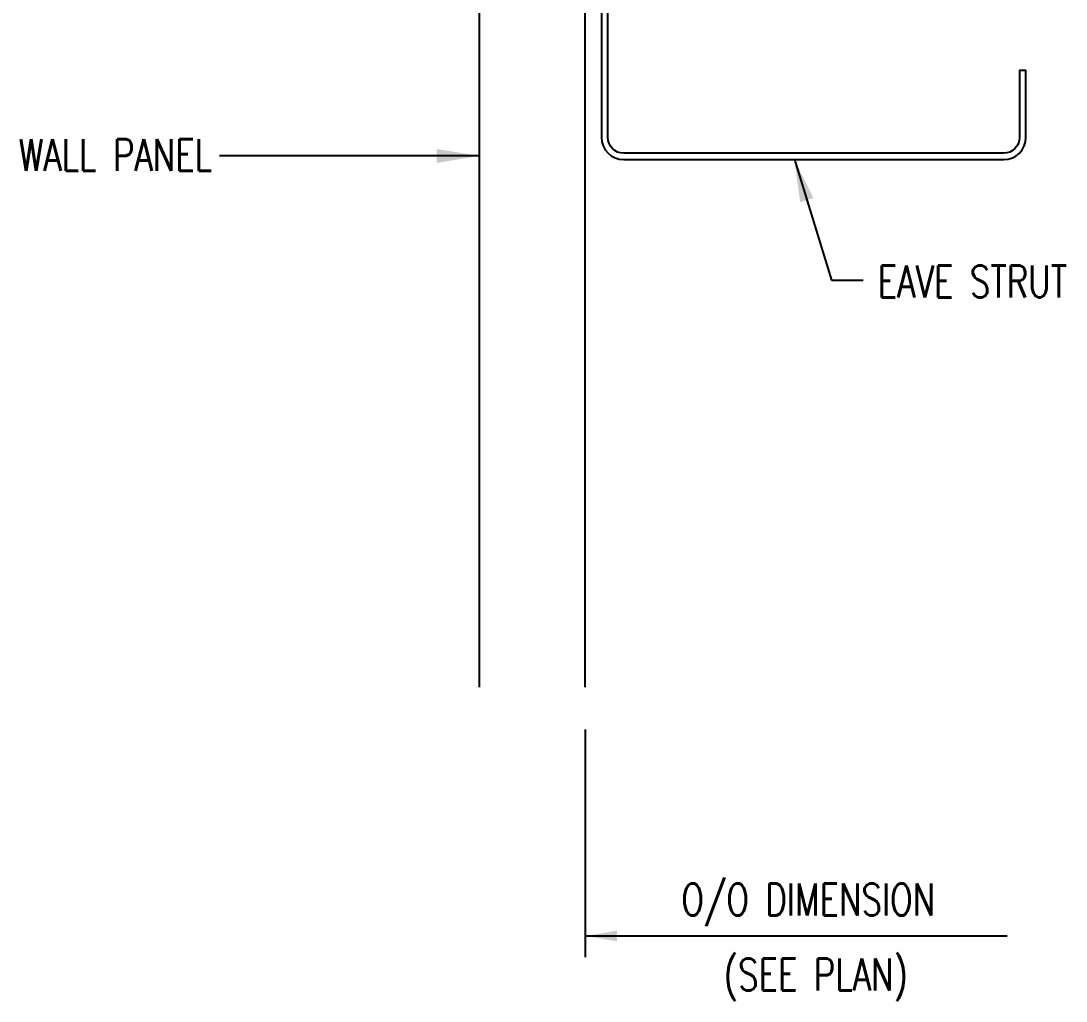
# Model space of a CAD drawing. Header units: inches. Extents: x -6.9 to 31.7, y 6.3 to 55.5.
# Drawn here: x 9.67 to 21.98, y 6.25 to 17.8 of the extents above; entities that cross this region are included whole.
import ezdxf
from ezdxf.enums import TextEntityAlignment as Align

# ---------------------------------------------------------------- set-up
doc = ezdxf.new("R2010")
doc.units = ezdxf.units.IN
doc.header["$MEASUREMENT"] = 0
for name, color, linetype in [('DIM', 2, 'Continuous'), ('PANEL', 11, 'Continuous'), ('STLA', 10, 'Continuous'), ('TEXT', 2, 'Continuous')]:
    doc.layers.add(name, color=color, linetype=linetype)
doc.styles.add('TEXT', font='SIMPLEX', dxfattribs={"width": 0.75, "height": 6})
doc.styles.add('TEXT1', font='ROMANS.shx', dxfattribs={"width": 0.75, "height": 0.375})
doc.dimstyles.new('DETAIL$7', dxfattribs={"dimscale": 4, "dimtxt": 6, "dimasz": 0.125, "dimexe": 0.0625, "dimexo": 0.125, "dimgap": 0.0625, "dimtad": 1, "dimdec": 5, "dimzin": 3, "dimdsep": 46, "dimlunit": 4, "dimtxsty": 'TEXT', "dimblk": 'ARCHTICK', "dimcen": 0.0625, "dimclrd": 7, "dimclre": 7, "dimclrt": 2, "dimadec": 0, "dimazin": 0, "dimtfac": 0.666667, "dimtdec": 5, "dimtmove": 0, "dimatfit": 3, "dimfxl": 0, "dimfrac": 2, "dimtolj": 1, "dimtzin": 3, "dimarcsym": 0})

# ---------------------------------------------------------------- blocks, each defined once
blk = doc.blocks.new('_ArchTick')
at = {"color": 0, "linetype": 'ByBlock', "const_width": 0.15}
blk.add_lwpolyline([(-0.5, -0.5), (0.5, 0.5)], dxfattribs=at)

msp = doc.modelspace()

# ---------------------------------------------------------------- linework, layer by layer
at = {"layer": 'DIM', "color": 7}
for p, q in [((16.31635, 9.45082), (16.31635, 6.77063)), ((16.31635, 7.02063), (21.2884, 7.02063))]:
    msp.add_line(p, q, dxfattribs=at)
msp.add_solid([(16.69135, 6.95813), (16.31635, 7.02063), (16.69135, 7.08313)], dxfattribs=at)
at = {"layer": 'PANEL'}
msp.add_lwpolyline([(16.31635, 9.95082), (16.31635, 22.93167), (15.06635, 22.93167), (15.06635, 9.95082)], dxfattribs=at)
at = {"layer": 'STLA'}
msp.add_lwpolyline([(21.61418, 23.99658), (21.47738, 24.77241, 0.41421356), (21.17363, 24.9851), (16.72448, 24.20059, 0.36397023), (16.50781, 23.94238), (16.50781, 16.42459, 0.41421356), (16.77001, 16.16239), (21.24561, 16.16239, 0.41421356), (21.50781, 16.42459), (21.50781, 17.21239), (21.43311, 17.21239), (21.43311, 16.42459, -0.41421356), (21.24561, 16.23709), (16.77001, 16.23709, -0.41421356), (16.58251, 16.42459), (16.58251, 23.94238, -0.36397023), (16.73745, 24.12703), (21.1866, 24.91153, -0.41421356), (21.40381, 24.75944), (21.54061, 23.98361)], format="xyb", close=True, dxfattribs=at)

# ---------------------------------------------------------------- texts
at = {"layer": 'DIM', "style": 'TEXT1', "width": 0.75}
msp.add_text('WALL PANEL', height=0.375, dxfattribs=at).set_placement((11.92254, 16.02871), align=Align.RIGHT)
msp.add_text('EAVE STRUT', height=0.375, dxfattribs=at).set_placement((19.76279, 14.53883))
at = {"layer": 'TEXT', "style": 'TEXT1', "width": 0.75}
for s, p in [('O/O DIMENSION', (17.4498, 7.26227)), ('(SEE PLAN)', (17.94848, 6.37878))]:
    msp.add_text(s, height=0.375, dxfattribs=at).set_placement(p)

# ---------------------------------------------------------------- leaders
msp.add_leader([(15.06635, 16.20571), (12.78174, 16.20571), (12.00913, 16.20571)], dimstyle='DETAIL$7')
at = {"layer": 'DIM'}
msp.add_leader([(18.77943, 16.16239), (19.21712, 14.74366), (19.59212, 14.74366)], dimstyle='DETAIL$7', dxfattribs=at)

doc.saveas('drawing.dxf')
